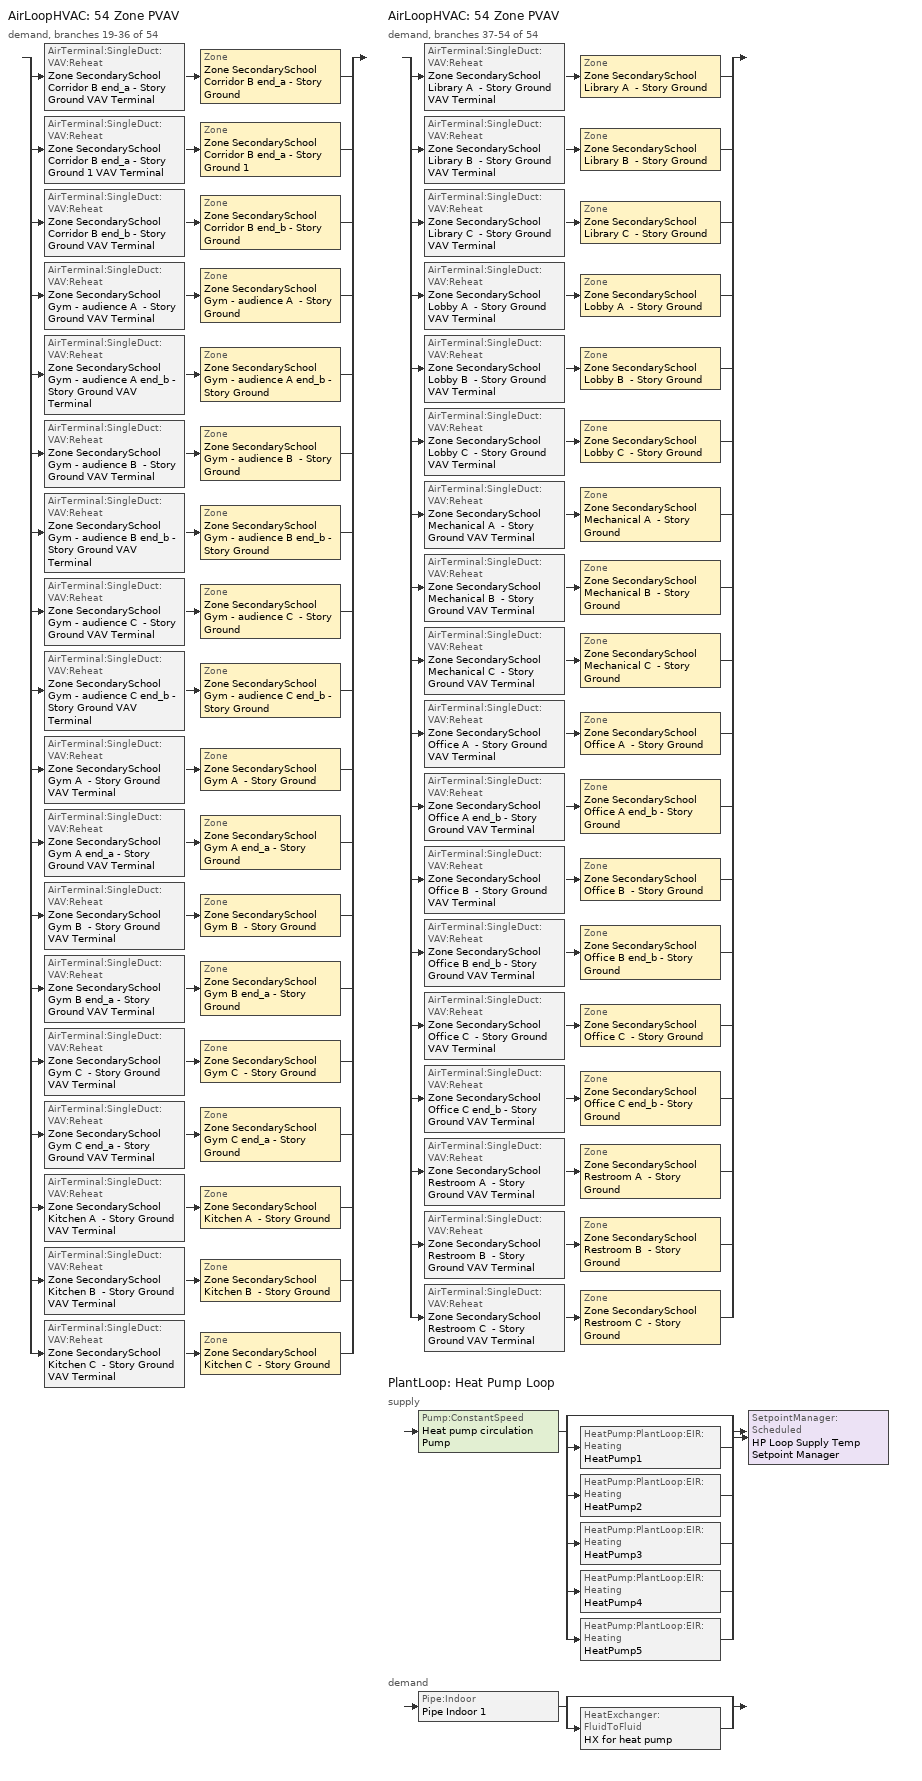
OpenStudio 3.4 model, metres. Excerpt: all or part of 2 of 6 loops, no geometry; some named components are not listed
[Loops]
AirLoopHVAC '54 Zone PVAV'
 demand, branches 19-36 of 54: split
  | AirTerminal:SingleDuct:VAV:Reheat 'Zone SecondarySchool Corridor B end_a - Story Ground VAV Terminal' > Zone 'Zone SecondarySchool Corridor B end_a - Story Ground'
  | AirTerminal:SingleDuct:VAV:Reheat 'Zone SecondarySchool Corridor B end_a - Story Ground 1 VAV Terminal' > Zone 'Zone SecondarySchool Corridor B end_a - Story Ground 1'
  | AirTerminal:SingleDuct:VAV:Reheat 'Zone SecondarySchool Corridor B end_b - Story Ground VAV Terminal' > Zone 'Zone SecondarySchool Corridor B end_b - Story Ground'
  | AirTerminal:SingleDuct:VAV:Reheat 'Zone SecondarySchool Gym - audience A  - Story Ground VAV Terminal' > Zone 'Zone SecondarySchool Gym - audience A  - Story Ground'
  | AirTerminal:SingleDuct:VAV:Reheat 'Zone SecondarySchool Gym - audience A end_b - Story Ground VAV Terminal' > Zone 'Zone SecondarySchool Gym - audience A end_b - Story Ground'
  | AirTerminal:SingleDuct:VAV:Reheat 'Zone SecondarySchool Gym - audience B  - Story Ground VAV Terminal' > Zone 'Zone SecondarySchool Gym - audience B  - Story Ground'
  | AirTerminal:SingleDuct:VAV:Reheat 'Zone SecondarySchool Gym - audience B end_b - Story Ground VAV Terminal' > Zone 'Zone SecondarySchool Gym - audience B end_b - Story Ground'
  | AirTerminal:SingleDuct:VAV:Reheat 'Zone SecondarySchool Gym - audience C  - Story Ground VAV Terminal' > Zone 'Zone SecondarySchool Gym - audience C  - Story Ground'
  | AirTerminal:SingleDuct:VAV:Reheat 'Zone SecondarySchool Gym - audience C end_b - Story Ground VAV Terminal' > Zone 'Zone SecondarySchool Gym - audience C end_b - Story Ground'
  | AirTerminal:SingleDuct:VAV:Reheat 'Zone SecondarySchool Gym A  - Story Ground VAV Terminal' > Zone 'Zone SecondarySchool Gym A  - Story Ground'
  | AirTerminal:SingleDuct:VAV:Reheat 'Zone SecondarySchool Gym A end_a - Story Ground VAV Terminal' > Zone 'Zone SecondarySchool Gym A end_a - Story Ground'
  | AirTerminal:SingleDuct:VAV:Reheat 'Zone SecondarySchool Gym B  - Story Ground VAV Terminal' > Zone 'Zone SecondarySchool Gym B  - Story Ground'
  | AirTerminal:SingleDuct:VAV:Reheat 'Zone SecondarySchool Gym B end_a - Story Ground VAV Terminal' > Zone 'Zone SecondarySchool Gym B end_a - Story Ground'
  | AirTerminal:SingleDuct:VAV:Reheat 'Zone SecondarySchool Gym C  - Story Ground VAV Terminal' > Zone 'Zone SecondarySchool Gym C  - Story Ground'
  | AirTerminal:SingleDuct:VAV:Reheat 'Zone SecondarySchool Gym C end_a - Story Ground VAV Terminal' > Zone 'Zone SecondarySchool Gym C end_a - Story Ground'
  | AirTerminal:SingleDuct:VAV:Reheat 'Zone SecondarySchool Kitchen A  - Story Ground VAV Terminal' > Zone 'Zone SecondarySchool Kitchen A  - Story Ground'
  | AirTerminal:SingleDuct:VAV:Reheat 'Zone SecondarySchool Kitchen B  - Story Ground VAV Terminal' > Zone 'Zone SecondarySchool Kitchen B  - Story Ground'
  | AirTerminal:SingleDuct:VAV:Reheat 'Zone SecondarySchool Kitchen C  - Story Ground VAV Terminal' > Zone 'Zone SecondarySchool Kitchen C  - Story Ground'
AirLoopHVAC '54 Zone PVAV'
 demand, branches 37-54 of 54: split
  | AirTerminal:SingleDuct:VAV:Reheat 'Zone SecondarySchool Library A  - Story Ground VAV Terminal' > Zone 'Zone SecondarySchool Library A  - Story Ground'
  | AirTerminal:SingleDuct:VAV:Reheat 'Zone SecondarySchool Library B  - Story Ground VAV Terminal' > Zone 'Zone SecondarySchool Library B  - Story Ground'
  | AirTerminal:SingleDuct:VAV:Reheat 'Zone SecondarySchool Library C  - Story Ground VAV Terminal' > Zone 'Zone SecondarySchool Library C  - Story Ground'
  | AirTerminal:SingleDuct:VAV:Reheat 'Zone SecondarySchool Lobby A  - Story Ground VAV Terminal' > Zone 'Zone SecondarySchool Lobby A  - Story Ground'
  | AirTerminal:SingleDuct:VAV:Reheat 'Zone SecondarySchool Lobby B  - Story Ground VAV Terminal' > Zone 'Zone SecondarySchool Lobby B  - Story Ground'
  | AirTerminal:SingleDuct:VAV:Reheat 'Zone SecondarySchool Lobby C  - Story Ground VAV Terminal' > Zone 'Zone SecondarySchool Lobby C  - Story Ground'
  | AirTerminal:SingleDuct:VAV:Reheat 'Zone SecondarySchool Mechanical A  - Story Ground VAV Terminal' > Zone 'Zone SecondarySchool Mechanical A  - Story Ground'
  | AirTerminal:SingleDuct:VAV:Reheat 'Zone SecondarySchool Mechanical B  - Story Ground VAV Terminal' > Zone 'Zone SecondarySchool Mechanical B  - Story Ground'
  | AirTerminal:SingleDuct:VAV:Reheat 'Zone SecondarySchool Mechanical C  - Story Ground VAV Terminal' > Zone 'Zone SecondarySchool Mechanical C  - Story Ground'
  | AirTerminal:SingleDuct:VAV:Reheat 'Zone SecondarySchool Office A  - Story Ground VAV Terminal' > Zone 'Zone SecondarySchool Office A  - Story Ground'
  | AirTerminal:SingleDuct:VAV:Reheat 'Zone SecondarySchool Office A end_b - Story Ground VAV Terminal' > Zone 'Zone SecondarySchool Office A end_b - Story Ground'
  | AirTerminal:SingleDuct:VAV:Reheat 'Zone SecondarySchool Office B  - Story Ground VAV Terminal' > Zone 'Zone SecondarySchool Office B  - Story Ground'
  | AirTerminal:SingleDuct:VAV:Reheat 'Zone SecondarySchool Office B end_b - Story Ground VAV Terminal' > Zone 'Zone SecondarySchool Office B end_b - Story Ground'
  | AirTerminal:SingleDuct:VAV:Reheat 'Zone SecondarySchool Office C  - Story Ground VAV Terminal' > Zone 'Zone SecondarySchool Office C  - Story Ground'
  | AirTerminal:SingleDuct:VAV:Reheat 'Zone SecondarySchool Office C end_b - Story Ground VAV Terminal' > Zone 'Zone SecondarySchool Office C end_b - Story Ground'
  | AirTerminal:SingleDuct:VAV:Reheat 'Zone SecondarySchool Restroom A  - Story Ground VAV Terminal' > Zone 'Zone SecondarySchool Restroom A  - Story Ground'
  | AirTerminal:SingleDuct:VAV:Reheat 'Zone SecondarySchool Restroom B  - Story Ground VAV Terminal' > Zone 'Zone SecondarySchool Restroom B  - Story Ground'
  | AirTerminal:SingleDuct:VAV:Reheat 'Zone SecondarySchool Restroom C  - Story Ground VAV Terminal' > Zone 'Zone SecondarySchool Restroom C  - Story Ground'
PlantLoop 'Heat Pump Loop'
 supply: Pump:ConstantSpeed 'Heat pump circulation Pump' > split
  | bypass
  | HeatPump:PlantLoop:EIR:Heating 'HeatPump1'
  | HeatPump:PlantLoop:EIR:Heating 'HeatPump2'
  | HeatPump:PlantLoop:EIR:Heating 'HeatPump3'
  | HeatPump:PlantLoop:EIR:Heating 'HeatPump4'
  | HeatPump:PlantLoop:EIR:Heating 'HeatPump5'
  join > SetpointManager:Scheduled 'HP Loop Supply Temp Setpoint Manager'
 demand: Pipe:Indoor 'Pipe Indoor 1' > split
  | bypass
  | HeatExchanger:FluidToFluid 'HX for heat pump'
[SizingPeriod:DesignDay] Barometric Pressure {Pa}=100034; Wind Direction {deg}=320; Rain Indicator=No; Snow Indicator=No; Day of Month=21; Daylight Saving Time Indicator=No; Humidity Condition Type=Wetbulb; Dry-Bulb Temperature Range Modifier Type=DefaultMultipliers
Name | Maximum Dry-Bulb Temperature {C} | Daily Dry-Bulb Temperature Range {deltaC} | Wind Speed {m/s} | Sky Clearness | Month | Day Type | Wetbulb or DewPoint at Maximum Dry-Bulb {C} | Solar Model Indicator | ASHRAE Clear Sky Optical Depth for Beam Irradiance | ASHRAE Clear Sky Optical Depth for Diffuse Irradiance
Dothan Rgnl Ann Htg 99% Condns DB 1 | -0.7 | 0 | 3.5 | 0 | 1 | WinterDesignDay | -0.7 | ASHRAEClearSky
Dothan Rgnl Ann Htg 99.6% Condns DB 1 | -2.5 | 0 | 3.5 | 0 | 1 | WinterDesignDay | -2.5 | ASHRAEClearSky
Dothan Rgnl Ann Htg Wind 99% Condns WS=>MCDB 1 | 10.9 | 0 | 9.3 | 0 | 1 | WinterDesignDay | 10.9 | ASHRAEClearSky
Dothan Rgnl April .4% Condns DB=>MCWB 1 | 31.3 | 12.2 | 3.5 |  | 4 | SummerDesignDay | 20.5 | ASHRAETau | 0.375 | 2.364
Dothan Rgnl April .4% Condns WB=>MCDB 1 | 27.6 | 12.2 | 3.5 |  | 4 | SummerDesignDay | 23.4 | ASHRAETau | 0.375 | 2.364
Dothan Rgnl August .4% Condns DB=>MCWB 1 | 37 | 9.8 | 3.5 |  | 8 | SummerDesignDay | 25.6 | ASHRAETau | 0.423 | 2.313
Dothan Rgnl August .4% Condns WB=>MCDB 1 | 33.1 | 9.8 | 3.5 |  | 8 | SummerDesignDay | 27.7 | ASHRAETau | 0.423 | 2.313
Dothan Rgnl December .4% Condns DB=>MCWB 1 | 25.2 | 10.6 | 3.5 |  | 12 | SummerDesignDay | 19.6 | ASHRAETau | 0.345 | 2.63
Dothan Rgnl December .4% Condns WB=>MCDB 1 | 23 | 10.6 | 3.5 |  | 12 | SummerDesignDay | 21.2 | ASHRAETau | 0.345 | 2.63
Dothan Rgnl February .4% Condns DB=>MCWB 1 | 25.9 | 11 | 3.5 |  | 2 | SummerDesignDay | 18.3 | ASHRAETau | 0.338 | 2.588
Dothan Rgnl February .4% Condns WB=>MCDB 1 | 22.8 | 11 | 3.5 |  | 2 | SummerDesignDay | 20.5 | ASHRAETau | 0.338 | 2.588
Dothan Rgnl January .4% Condns DB=>MCWB 1 | 24.1 | 10.6 | 3.5 |  | 1 | SummerDesignDay | 18.5 | ASHRAETau | 0.343 | 2.618
Dothan Rgnl January .4% Condns WB=>MCDB 1 | 21.9 | 10.6 | 3.5 |  | 1 | SummerDesignDay | 20.2 | ASHRAETau | 0.343 | 2.618
Dothan Rgnl July .4% Condns DB=>MCWB 1 | 37.4 | 9.9 | 3.5 |  | 7 | SummerDesignDay | 24.6 | ASHRAETau | 0.45 | 2.192
Dothan Rgnl July .4% Condns WB=>MCDB 1 | 32.3 | 9.9 | 3.5 |  | 7 | SummerDesignDay | 27.5 | ASHRAETau | 0.45 | 2.192
Dothan Rgnl June .4% Condns DB=>MCWB 1 | 37.4 | 10.2 | 3.5 |  | 6 | SummerDesignDay | 25.3 | ASHRAETau | 0.399 | 2.335
Dothan Rgnl June .4% Condns WB=>MCDB 1 | 33.2 | 10.2 | 3.5 |  | 6 | SummerDesignDay | 26.9 | ASHRAETau | 0.399 | 2.335
Dothan Rgnl March .4% Condns DB=>MCWB 1 | 28 | 11.9 | 3.5 |  | 3 | SummerDesignDay | 18.3 | ASHRAETau | 0.363 | 2.465
Dothan Rgnl March .4% Condns WB=>MCDB 1 | 24.5 | 11.9 | 3.5 |  | 3 | SummerDesignDay | 21.5 | ASHRAETau | 0.363 | 2.465
Dothan Rgnl May .4% Condns DB=>MCWB 1 | 34.1 | 11.3 | 3.5 |  | 5 | SummerDesignDay | 22.5 | ASHRAETau | 0.382 | 2.34
Dothan Rgnl May .4% Condns WB=>MCDB 1 | 30.4 | 11.3 | 3.5 |  | 5 | SummerDesignDay | 25.1 | ASHRAETau | 0.382 | 2.34
Dothan Rgnl November .4% Condns DB=>MCWB 1 | 27.7 | 11.7 | 3.5 |  | 11 | SummerDesignDay | 20.2 | ASHRAETau | 0.364 | 2.543
Dothan Rgnl November .4% Condns WB=>MCDB 1 | 25.1 | 11.7 | 3.5 |  | 11 | SummerDesignDay | 22.6 | ASHRAETau | 0.364 | 2.543
Dothan Rgnl October .4% Condns DB=>MCWB 1 | 32.1 | 11.8 | 3.5 |  | 10 | SummerDesignDay | 22.4 | ASHRAETau | 0.369 | 2.512
Dothan Rgnl October .4% Condns WB=>MCDB 1 | 28.7 | 11.8 | 3.5 |  | 10 | SummerDesignDay | 25 | ASHRAETau | 0.369 | 2.512
Dothan Rgnl September .4% Condns DB=>MCWB 1 | 35.2 | 10.3 | 3.5 |  | 9 | SummerDesignDay | 22.8 | ASHRAETau | 0.397 | 2.425
Dothan Rgnl September .4% Condns WB=>MCDB 1 | 30.4 | 10.3 | 3.5 |  | 9 | SummerDesignDay | 26 | ASHRAETau | 0.397 | 2.425
[Construction]
Copper pipe 0.75in type L with 0.5in fiberglass batt: Fiberglass batt 0.5in, Copper pipe 0.75in type L 2
[Material] Roughness=Smooth
Name | Thickness {m} | Conductivity {W/m-K} | Density {kg/m3} | Specific Heat {J/kg-K} | Thermal Absorptance | Solar Absorptance | Visible Absorptance
Copper pipe 0.75in type L 2 | 0.001143 | 386 | 8906.27 | 385.1856 | 0.9 | 0.7 | 0.7
Fiberglass batt 0.5in | 0.0127 | 0.0663448 | 11.2129 | 837.36
[Sizing:Zone] Zone Cooling Design Supply Air Temperature Input Method=SupplyAirTemperature; Zone Cooling Design Supply Air Temperature {C}=12.7778; Zone Cooling Design Supply Air Temperature Difference {deltaC}=11.11; Zone Heating Design Supply Air Temperature Input Method=SupplyAirTemperature; Zone Heating Design Supply Air Temperature {C}=50; Zone Heating Design Supply Air Temperature Difference {deltaC}=11.11; Zone Cooling Design Supply Air Humidity Ratio {kg-H2O/kg-air}=0.0085; Zone Heating Design Supply Air Humidity Ratio {kg-H2O/kg-air}=0.008; Cooling Design Air Flow Method=DesignDay; Heating Design Air Flow Method=DesignDay; Account for Dedicated Outdoor Air System=No; Dedicated Outdoor Air System Control Strategy=NeutralSupplyAir; Dedicated Outdoor Air Low Setpoint Temperature for Design {C}=autosize; Dedicated Outdoor Air High Setpoint Temperature for Design {C}=autosize; Design Minimum Zone Ventilation Efficiency=0.6
Zone SecondarySchool Corridor B end_a - Story Ground; Zone SecondarySchool Corridor B end_b - Story Ground; Zone SecondarySchool Corridor B end_a - Story Ground 1; Zone SecondarySchool Kitchen A  - Story Ground; Zone SecondarySchool Kitchen B  - Story Ground; Zone SecondarySchool Kitchen C  - Story Ground; Zone SecondarySchool Lobby A  - Story Ground; Zone SecondarySchool Lobby B  - Story Ground; Zone SecondarySchool Lobby C  - Story Ground; Zone SecondarySchool Restroom A  - Story Ground; Zone SecondarySchool Restroom B  - Story Ground; Zone SecondarySchool Restroom C  - Story Ground; Zone SecondarySchool Mechanical A  - Story Ground; Zone SecondarySchool Mechanical B  - Story Ground; Zone SecondarySchool Mechanical C  - Story Ground; Zone SecondarySchool Library A  - Story Ground; Zone SecondarySchool Library B  - Story Ground; Zone SecondarySchool Library C  - Story Ground; Zone SecondarySchool Office A  - Story Ground; Zone SecondarySchool Office B  - Story Ground; Zone SecondarySchool Office C  - Story Ground; Zone SecondarySchool Office A end_b - Story Ground; Zone SecondarySchool Office B end_b - Story Ground; Zone SecondarySchool Office C end_b - Story Ground; Zone SecondarySchool Gym A end_a - Story Ground; Zone SecondarySchool Gym B end_a - Story Ground; Zone SecondarySchool Gym C end_a - Story Ground; Zone SecondarySchool Gym A  - Story Ground; Zone SecondarySchool Gym B  - Story Ground; Zone SecondarySchool Gym C  - Story Ground; Zone SecondarySchool Gym - audience A  - Story Ground; Zone SecondarySchool Gym - audience B  - Story Ground; Zone SecondarySchool Gym - audience C  - Story Ground; Zone SecondarySchool Gym - audience A end_b - Story Ground; Zone SecondarySchool Gym - audience B end_b - Story Ground; Zone SecondarySchool Gym - audience C end_b - Story Ground
[Zone equipment]
Zone SecondarySchool Corridor B end_a - Story Ground: Zone SecondarySchool Corridor B end_a - Story Ground VAV Terminal
Zone SecondarySchool Corridor B end_b - Story Ground: Zone SecondarySchool Corridor B end_b - Story Ground VAV Terminal
Zone SecondarySchool Corridor B end_a - Story Ground 1: Zone SecondarySchool Corridor B end_a - Story Ground 1 VAV Terminal
Zone SecondarySchool Kitchen A  - Story Ground: Zone SecondarySchool Kitchen A  - Story Ground Exhaust Fan, Zone SecondarySchool Kitchen A  - Story Ground VAV Terminal
Zone SecondarySchool Kitchen B  - Story Ground: Zone SecondarySchool Kitchen B  - Story Ground Exhaust Fan, Zone SecondarySchool Kitchen B  - Story Ground VAV Terminal
Zone SecondarySchool Kitchen C  - Story Ground: Zone SecondarySchool Kitchen C  - Story Ground Exhaust Fan, Zone SecondarySchool Kitchen C  - Story Ground VAV Terminal
Zone SecondarySchool Lobby A  - Story Ground: Zone SecondarySchool Lobby A  - Story Ground VAV Terminal
Zone SecondarySchool Lobby B  - Story Ground: Zone SecondarySchool Lobby B  - Story Ground VAV Terminal
Zone SecondarySchool Lobby C  - Story Ground: Zone SecondarySchool Lobby C  - Story Ground VAV Terminal
Zone SecondarySchool Restroom A  - Story Ground: Zone SecondarySchool Restroom A  - Story Ground Exhaust Fan, Zone SecondarySchool Restroom A  - Story Ground VAV Terminal
Zone SecondarySchool Restroom B  - Story Ground: Zone SecondarySchool Restroom B  - Story Ground Exhaust Fan, Zone SecondarySchool Restroom B  - Story Ground VAV Terminal
Zone SecondarySchool Restroom C  - Story Ground: Zone SecondarySchool Restroom C  - Story Ground Exhaust Fan, Zone SecondarySchool Restroom C  - Story Ground VAV Terminal
Zone SecondarySchool Mechanical A  - Story Ground: Zone SecondarySchool Mechanical A  - Story Ground VAV Terminal
Zone SecondarySchool Mechanical B  - Story Ground: Zone SecondarySchool Mechanical B  - Story Ground VAV Terminal
Zone SecondarySchool Mechanical C  - Story Ground: Zone SecondarySchool Mechanical C  - Story Ground VAV Terminal
Zone SecondarySchool Library A  - Story Ground: Zone SecondarySchool Library A  - Story Ground VAV Terminal
Zone SecondarySchool Library B  - Story Ground: Zone SecondarySchool Library B  - Story Ground VAV Terminal
Zone SecondarySchool Library C  - Story Ground: Zone SecondarySchool Library C  - Story Ground VAV Terminal
Zone SecondarySchool Office A  - Story Ground: Zone SecondarySchool Office A  - Story Ground VAV Terminal
Zone SecondarySchool Office B  - Story Ground: Zone SecondarySchool Office B  - Story Ground VAV Terminal
Zone SecondarySchool Office C  - Story Ground: Zone SecondarySchool Office C  - Story Ground VAV Terminal
Zone SecondarySchool Office A end_b - Story Ground: Zone SecondarySchool Office A end_b - Story Ground VAV Terminal
Zone SecondarySchool Office B end_b - Story Ground: Zone SecondarySchool Office B end_b - Story Ground VAV Terminal
Zone SecondarySchool Office C end_b - Story Ground: Zone SecondarySchool Office C end_b - Story Ground VAV Terminal
Zone SecondarySchool Gym A end_a - Story Ground: Zone SecondarySchool Gym A end_a - Story Ground VAV Terminal
Zone SecondarySchool Gym B end_a - Story Ground: Zone SecondarySchool Gym B end_a - Story Ground VAV Terminal
Zone SecondarySchool Gym C end_a - Story Ground: Zone SecondarySchool Gym C end_a - Story Ground VAV Terminal
Zone SecondarySchool Gym A  - Story Ground: Zone SecondarySchool Gym A  - Story Ground VAV Terminal
Zone SecondarySchool Gym B  - Story Ground: Zone SecondarySchool Gym B  - Story Ground VAV Terminal
Zone SecondarySchool Gym C  - Story Ground: Zone SecondarySchool Gym C  - Story Ground VAV Terminal
Zone SecondarySchool Gym - audience A  - Story Ground: Zone SecondarySchool Gym - audience A  - Story Ground VAV Terminal
Zone SecondarySchool Gym - audience B  - Story Ground: Zone SecondarySchool Gym - audience B  - Story Ground VAV Terminal
Zone SecondarySchool Gym - audience C  - Story Ground: Zone SecondarySchool Gym - audience C  - Story Ground VAV Terminal
Zone SecondarySchool Gym - audience A end_b - Story Ground: Zone SecondarySchool Gym - audience A end_b - Story Ground VAV Terminal
Zone SecondarySchool Gym - audience B end_b - Story Ground: Zone SecondarySchool Gym - audience B end_b - Story Ground VAV Terminal
Zone SecondarySchool Gym - audience C end_b - Story Ground: Zone SecondarySchool Gym - audience C end_b - Story Ground VAV Terminal
[Fan:ZoneExhaust] Fan Total Efficiency=0.0273754; Pressure Rise {Pa}=124.544; System Availability Manager Coupling Mode=Decoupled
Name | Availability Schedule | Maximum Flow Rate {m3/s} | Flow Fraction Schedule
Zone SecondarySchool Kitchen A  - Story Ground Exhaust Fan; Zone SecondarySchool Kitchen C  - Story Ground Exhaust Fan | SecondarySchool Kitchen Exhaust | 0.0378294 | SecondarySchool Kitchen Exhaust
Zone SecondarySchool Kitchen B  - Story Ground Exhaust Fan | SecondarySchool Kitchen Exhaust | 0.196891 | SecondarySchool Kitchen Exhaust
Zone SecondarySchool Restroom A  - Story Ground Exhaust Fan; Zone SecondarySchool Restroom C  - Story Ground Exhaust Fan | Always On Discrete | 0.029566 | Always On Discrete
Zone SecondarySchool Restroom B  - Story Ground Exhaust Fan | Always On Discrete | 0.153882 | Always On Discrete
[PlantLoop]
Heat Pump Loop: Glycol Concentration=0; Maximum Loop Temperature {C}=100; Minimum Loop Temperature {C}=10; Plant Loop Volume {m3}=Autocalculate; Load Distribution Scheme=SequentialLoad
[Sizing:Plant]
Heat Pump Loop: Loop Type=Heating; Design Loop Exit Temperature {C}=60; Loop Design Temperature Difference {deltaC}=11; Sizing Option=NonCoincident; Zone Timesteps in Averaging Window=1; Coincident Sizing Factor Mode=None
[SetpointManager:Scheduled]
HP Loop Supply Temp Setpoint Manager: Control Variable=Temperature; Schedule=HP Loop Supply Temp Schedule
[Pipe:Indoor]
Pipe Indoor 1: Construction=Copper pipe 0.75in type L with 0.5in fiberglass batt; Environment Type=Schedule; Ambient Temperature Schedule=HP Pipe Ambient Schedule; Ambient Air Velocity Schedule=HP Piping Air Velocity Schedule; Pipe Inside Diameter {m}=0.05; Pipe Length {m}=100
[Refrigeration:WalkIn] Availability Schedule=Always On Discrete; Rated Total Heating Power {W}=0; Rated Circulation Fan Power {W}=0; Rated Total Lighting Power {W}=240; Lighting Schedule=Always On; Defrost Control Type=TimeSchedule; Temperature Termination Defrost Fraction to Ice=0.7; Insulated Floor Surface Area {m2}=22.2967; Insulated Floor U-Value {W/m2-K}=0.207
Name | Rated Coil Cooling Capacity {W} | Operating Temperature {C} | Rated Cooling Source Temperature {C} | Rated Cooling Coil Fan Power {W} | Defrost Type | Defrost Schedule | Defrost Drip-Down Schedule | Defrost Power {W} | WalkIn Zone Boundary 1
Secondary School Cooler | 5597.66 | 2 | -3.88889 | 400 | OffCycle | Refrigeration Defrost Schedule | Refrigeration Dripdown Schedule | 0 | Refrigeration Walk In Zone Boundary 1
Secondary School Freezer | 5363.2 | -23 | -28.3333 | 500 | Electric | Refrigeration Defrost Schedule 1 | Refrigeration Dripdown Schedule 1 | 3000 | Refrigeration Walk In Zone Boundary 2
[Refrigeration:WalkIn:ZoneBoundary] Zone=Zone SecondarySchool Kitchen B  - Story Ground; Total Insulated Surface Area Facing Zone {m2}=43.4; Insulated Surface U-Value Facing Zone {W/m2-K}=0.235; Area of Stocking Doors Facing Zone {m2}=2; Height of Stocking Doors Facing Zone {m}=2; Stocking Door Opening Schedule Name Facing Zone=door_wi_sched; Stocking Door Opening Protection Type Facing Zone=None
Refrigeration Walk In Zone Boundary 1; Refrigeration Walk In Zone Boundary 2
[Refrigeration:Condenser:AirCooled] Rated Subcooling Temperature Difference {deltaC}=0; Condenser Fan Speed Control Type=VariableSpeed; Minimum Fan Air Flow Ratio=0
Name | Rated Effective Total Heat Rejection Rate Curve | Rated Fan Power {W}
Refrigeration Condenser Air Cooled 1 | Condenser Heat Rejection Function of Temperature | 219.803
Refrigeration Condenser Air Cooled 2 | Condenser Heat Rejection Function of Temperature 1 | 210.597
[AvailabilityManager:NightCycle]
Availability Manager Night Cycle 1: Applicability Schedule=Always On Discrete; Control Type=CycleOnAny; Thermostat Tolerance {deltaC}=1; Cycling Run Time {s}=1800
[Coil:Heating:Electric] Availability Schedule=Always On Discrete; Efficiency=1
Name | Nominal Capacity {W}
Zone SecondarySchool Corridor B end_a - Story Ground Electric Reheat Coil | 4492.56
Zone SecondarySchool Corridor B end_a - Story Ground 1 Electric Reheat Coil | 4387.71
Zone SecondarySchool Corridor B end_b - Story Ground Electric Reheat Coil | 4515.04
Zone SecondarySchool Gym - audience A  - Story Ground Electric Reheat Coil | 4448.36
Zone SecondarySchool Gym - audience A end_b - Story Ground Electric Reheat Coil | 4384.56
Zone SecondarySchool Gym - audience B  - Story Ground Electric Reheat Coil | 11948.9
Zone SecondarySchool Gym - audience B end_b - Story Ground Electric Reheat Coil | 18029.7
Zone SecondarySchool Gym - audience C  - Story Ground Electric Reheat Coil | 3633.06
Zone SecondarySchool Gym - audience C end_b - Story Ground Electric Reheat Coil | 4172.28
Zone SecondarySchool Gym A  - Story Ground Electric Reheat Coil | 10156.2
Zone SecondarySchool Gym A end_a - Story Ground Electric Reheat Coil | 5077.38
Zone SecondarySchool Gym B  - Story Ground Electric Reheat Coil | 42624.8
Zone SecondarySchool Gym B end_a - Story Ground Electric Reheat Coil | 22619.5
Zone SecondarySchool Gym C  - Story Ground Electric Reheat Coil | 8259.12
Zone SecondarySchool Gym C end_a - Story Ground Electric Reheat Coil | 4680.81
Zone SecondarySchool Kitchen A  - Story Ground Electric Reheat Coil | 1511.62
Zone SecondarySchool Kitchen B  - Story Ground Electric Reheat Coil | 5756.92
Zone SecondarySchool Kitchen C  - Story Ground Electric Reheat Coil | 1446.8
Zone SecondarySchool Library A  - Story Ground Electric Reheat Coil | 3598.9
Zone SecondarySchool Library B  - Story Ground Electric Reheat Coil | 9857.72
Zone SecondarySchool Library C  - Story Ground Electric Reheat Coil | 3617.6
Zone SecondarySchool Lobby A  - Story Ground Electric Reheat Coil | 1692.98
Zone SecondarySchool Lobby B  - Story Ground Electric Reheat Coil | 4400.28
Zone SecondarySchool Lobby C  - Story Ground Electric Reheat Coil | 1689.83
Zone SecondarySchool Mechanical A  - Story Ground Electric Reheat Coil | 2748.32
Zone SecondarySchool Mechanical B  - Story Ground Electric Reheat Coil | 7071.84
Zone SecondarySchool Mechanical C  - Story Ground Electric Reheat Coil | 2763.69
Zone SecondarySchool Office A  - Story Ground Electric Reheat Coil | 2709.36
Zone SecondarySchool Office A end_b - Story Ground Electric Reheat Coil | 2303.89
Zone SecondarySchool Office B  - Story Ground Electric Reheat Coil | 7357.56
Zone SecondarySchool Office B end_b - Story Ground Electric Reheat Coil | 7305.94
Zone SecondarySchool Office C  - Story Ground Electric Reheat Coil | 2725.08
Zone SecondarySchool Office C end_b - Story Ground Electric Reheat Coil | 2301.1
Zone SecondarySchool Restroom A  - Story Ground Electric Reheat Coil | 2029.41
Zone SecondarySchool Restroom B  - Story Ground Electric Reheat Coil | 6043.13
Zone SecondarySchool Restroom C  - Story Ground Electric Reheat Coil | 2040.82
[AirTerminal:SingleDuct:VAV:Reheat] Availability Schedule=Always On Discrete; Zone Minimum Air Flow Input Method=Constant; Constant Minimum Air Flow Fraction=0.3; Fixed Minimum Air Flow Rate {m3/s}=0; Maximum Hot Water or Steam Flow Rate {m3/s}=AutoSize; Minimum Hot Water or Steam Flow Rate {m3/s}=0; Convergence Tolerance=0.001; Damper Heating Action=Normal; Maximum Flow Fraction During Reheat=0.3; Maximum Reheat Air Temperature {C}=50; Control For Outdoor Air=No
Name | Maximum Air Flow Rate {m3/s} | Reheat Coil | Maximum Flow per Zone Floor Area During Reheat {m3/s-m2}
Zone SecondarySchool Corridor B end_a - Story Ground VAV Terminal | 0.399885 | Zone SecondarySchool Corridor B end_a - Story Ground Electric Reheat Coil | 0.00210737
Zone SecondarySchool Corridor B end_a - Story Ground 1 VAV Terminal | 0.390553 | Zone SecondarySchool Corridor B end_a - Story Ground 1 Electric Reheat Coil | 0.00205819
Zone SecondarySchool Corridor B end_b - Story Ground VAV Terminal | 0.401887 | Zone SecondarySchool Corridor B end_b - Story Ground Electric Reheat Coil | 0.00211791
Zone SecondarySchool Gym - audience A  - Story Ground VAV Terminal | 0.395951 | Zone SecondarySchool Gym - audience A  - Story Ground Electric Reheat Coil | 0.00376787
Zone SecondarySchool Gym - audience A end_b - Story Ground VAV Terminal | 0.390272 | Zone SecondarySchool Gym - audience A end_b - Story Ground Electric Reheat Coil | 0.00560114
Zone SecondarySchool Gym - audience B  - Story Ground VAV Terminal | 1.06358 | Zone SecondarySchool Gym - audience B  - Story Ground Electric Reheat Coil | 0.00156536
Zone SecondarySchool Gym - audience B end_b - Story Ground VAV Terminal | 1.60484 | Zone SecondarySchool Gym - audience B end_b - Story Ground Electric Reheat Coil | 0.00356229
Zone SecondarySchool Gym - audience C  - Story Ground VAV Terminal | 0.309081 | Zone SecondarySchool Gym - audience C  - Story Ground Electric Reheat Coil | 0.00294121
Zone SecondarySchool Gym - audience C end_b - Story Ground VAV Terminal | 0.350206 | Zone SecondarySchool Gym - audience C end_b - Story Ground Electric Reheat Coil | 0.00502612
Zone SecondarySchool Gym A  - Story Ground VAV Terminal | 0.904006 | Zone SecondarySchool Gym A  - Story Ground Electric Reheat Coil | 0.0043641
Zone SecondarySchool Gym A end_a - Story Ground VAV Terminal | 0.451941 | Zone SecondarySchool Gym A end_a - Story Ground Electric Reheat Coil | 0.0064862
Zone SecondarySchool Gym B  - Story Ground VAV Terminal | 3.79406 | Zone SecondarySchool Gym B  - Story Ground Electric Reheat Coil | 0.00283281
Zone SecondarySchool Gym B end_a - Story Ground VAV Terminal | 2.01338 | Zone SecondarySchool Gym B end_a - Story Ground Electric Reheat Coil | 0.00446914
Zone SecondarySchool Gym C  - Story Ground VAV Terminal | 0.735149 | Zone SecondarySchool Gym C  - Story Ground Electric Reheat Coil | 0.00354894
Zone SecondarySchool Gym C end_a - Story Ground VAV Terminal | 0.416641 | Zone SecondarySchool Gym C end_a - Story Ground Electric Reheat Coil | 0.00597959
Zone SecondarySchool Kitchen A  - Story Ground VAV Terminal | 0.134551 | Zone SecondarySchool Kitchen A  - Story Ground Electric Reheat Coil | 0.00379436
Zone SecondarySchool Kitchen B  - Story Ground VAV Terminal | 0.153728 | Zone SecondarySchool Kitchen B  - Story Ground Electric Reheat Coil | 0.000832935
Zone SecondarySchool Kitchen C  - Story Ground VAV Terminal | 0.12878 | Zone SecondarySchool Kitchen C  - Story Ground Electric Reheat Coil | 0.00363163
Zone SecondarySchool Library A  - Story Ground VAV Terminal | 0.32034 | Zone SecondarySchool Library A  - Story Ground Electric Reheat Coil | 0.00231633
Zone SecondarySchool Library B  - Story Ground VAV Terminal | 0.877442 | Zone SecondarySchool Library B  - Story Ground Electric Reheat Coil | 0.00121902
Zone SecondarySchool Library C  - Story Ground VAV Terminal | 0.322005 | Zone SecondarySchool Library C  - Story Ground Electric Reheat Coil | 0.00232836
Zone SecondarySchool Lobby A  - Story Ground VAV Terminal | 0.150693 | Zone SecondarySchool Lobby A  - Story Ground Electric Reheat Coil | 0.00218436
Zone SecondarySchool Lobby B  - Story Ground VAV Terminal | 0.391672 | Zone SecondarySchool Lobby B  - Story Ground Electric Reheat Coil | 0.00109083
Zone SecondarySchool Lobby C  - Story Ground VAV Terminal | 0.150413 | Zone SecondarySchool Lobby C  - Story Ground Electric Reheat Coil | 0.0021803
Zone SecondarySchool Mechanical A  - Story Ground VAV Terminal | 0.244629 | Zone SecondarySchool Mechanical A  - Story Ground Electric Reheat Coil | 0.00217435
Zone SecondarySchool Mechanical B  - Story Ground VAV Terminal | 0.629469 | Zone SecondarySchool Mechanical B  - Story Ground Electric Reheat Coil | 0.00107498
Zone SecondarySchool Mechanical C  - Story Ground VAV Terminal | 0.245998 | Zone SecondarySchool Mechanical C  - Story Ground Electric Reheat Coil | 0.00218651
Zone SecondarySchool Office A  - Story Ground VAV Terminal | 0.241162 | Zone SecondarySchool Office A  - Story Ground Electric Reheat Coil | 0.00228873
Zone SecondarySchool Office A end_b - Story Ground VAV Terminal | 0.200559 | Zone SecondarySchool Office A end_b - Story Ground Electric Reheat Coil | 0.0028784
Zone SecondarySchool Office B  - Story Ground VAV Terminal | 0.654901 | Zone SecondarySchool Office B  - Story Ground Electric Reheat Coil | 0.00119417
Zone SecondarySchool Office B end_b - Story Ground VAV Terminal | 0.650306 | Zone SecondarySchool Office B end_b - Story Ground Electric Reheat Coil | 0.00179321
Zone SecondarySchool Office C  - Story Ground VAV Terminal | 0.242561 | Zone SecondarySchool Office C  - Story Ground Electric Reheat Coil | 0.00230201
Zone SecondarySchool Office C end_b - Story Ground VAV Terminal | 0.201461 | Zone SecondarySchool Office C end_b - Story Ground Electric Reheat Coil | 0.00289134
Zone SecondarySchool Restroom A  - Story Ground VAV Terminal | 0.180639 | Zone SecondarySchool Restroom A  - Story Ground Electric Reheat Coil | 0.00261845
Zone SecondarySchool Restroom B  - Story Ground VAV Terminal | 0.537903 | Zone SecondarySchool Restroom B  - Story Ground Electric Reheat Coil | 0.0014981
Zone SecondarySchool Restroom C  - Story Ground VAV Terminal | 0.181654 | Zone SecondarySchool Restroom C  - Story Ground Electric Reheat Coil | 0.00263316
[Pump:ConstantSpeed]
Heat pump circulation Pump: Rated Flow Rate {m3/s}=autosize; Rated Pump Head {Pa}=179352; Rated Power Consumption {W}=autosize; Motor Efficiency=0.9; Fraction of Motor Inefficiencies to Fluid Stream=0; Pump Control Type=Intermittent; Design Power Sizing Method=PowerPerFlowPerPressure; Design Electric Power per Unit Flow Rate {W/(m3/s)}=348701.1; Design Shaft Power per Unit Flow Rate per Unit Head {W-s/m3-Pa}=1.28205
[HeatPump:PlantLoop:EIR:Heating] Condenser Type=AirSource; Load Side Reference Flow Rate {m3/s}=Autosize; Source Side Reference Flow Rate {m3/s}=Autosize; Reference Capacity {W}=40000; Reference Coefficient of Performance {W/W}=2.253; Sizing Factor=1
Name | Capacity Modifier Function of Temperature Curve | Electric Input to Output Ratio Modifier Function of Temperature Curve | Electric Input to Output Ratio Modifier Function of Part Load Ratio Curve
HeatPump1 | HPWH-Cap-fT | HPWH-EIR-fT | HPWH-EIR-PLR
HeatPump2 | HPWH-Cap-fT 1 | HPWH-EIR-fT 1 | HPWH-EIR-PLR 1
HeatPump3 | HPWH-Cap-fT 2 | HPWH-EIR-fT 2 | HPWH-EIR-PLR 2
HeatPump4 | HPWH-Cap-fT 3 | HPWH-EIR-fT 3 | HPWH-EIR-PLR 3
HeatPump5 | HPWH-Cap-fT 4 | HPWH-EIR-fT 4 | HPWH-EIR-PLR 4
[AvailabilityManager:LowTemperatureTurnOff]
Availability Manager Low Temperature Turn Off 1: Temperature {C}=-15; Applicability Schedule=Always On Discrete
[Schedule:Ruleset]
Name | Default Day Schedule | Winter Design Day Schedule
SecondarySchool Kitchen Exhaust | SecondarySchool Kitchen Exhaust Default | SecondarySchool Kitchen Exhaust Winter Design Day
Always On | Always On Default
door_wi_sched | door_wi_sched Default
Refrigeration Defrost Schedule | Refrigeration Defrost Schedule Default - Secondary School Cooler
Refrigeration Dripdown Schedule | Refrigeration Dripdown Schedule Default - Secondary School Cooler
Refrigeration Defrost Schedule 1 | Refrigeration Defrost Schedule Default - Secondary School Freezer
Refrigeration Dripdown Schedule 1 | Refrigeration Dripdown Schedule Default - Secondary School Freezer
HP Pipe Ambient Schedule | HP Pipe Ambient Schedule Default
HP Piping Air Velocity Schedule | HP Piping Air Velocity Default - 0.67mph
[Schedule:Day]
SecondarySchool Kitchen Exhaust Default: Yes, 5, 0, 0, 19, 45, 1, 24, 0, 0
SecondarySchool Kitchen Exhaust Winter Design Day: 24, 0, 0
SecondarySchool Kitchen Exhaust WntrDsn|Wknd Day: Yes, 7, 30, 0, 24, 0, 0
Always On Default: 24, 0, 1
door_wi_sched Default: 6, 0, 0, 22, 0, 0.0625, 24, 0, 0
Refrigeration Defrost Schedule Default - Secondary School Cooler; Refrigeration Dripdown Schedule Default - Secondary School Cooler: 0, 59, 0, 24, 0, 0
Refrigeration Defrost Schedule Default - Secondary School Freezer; Refrigeration Dripdown Schedule Default - Secondary School Freezer: 0, 45, 0, 24, 0, 0
HP Pipe Ambient Schedule Default: 24, 0, 21.1111
HP Piping Air Velocity Default - 0.67mph: 24, 0, 0.3
[Schedule:Rule]
Schedule Rule 42: Schedule Ruleset=SecondarySchool Kitchen Exhaust; Rule Order=0; Day Schedule=SecondarySchool Kitchen Exhaust WntrDsn|Wknd Day; Apply Sunday=Yes; Apply Saturday=Yes; Date Specification Type=DateRange; Start Month=1; Start Day=1; End Month=12; End Day=31
[Schedule:Constant]
Name | Value
Always On Discrete | 1
HP Loop Supply Temp Schedule | 60
[Curve:Linear] Coefficient1 Constant=0; Coefficient2 x=22000; Minimum Value of x=-50; Maximum Value of x=50
Condenser Heat Rejection Function of Temperature; Condenser Heat Rejection Function of Temperature 1
[Curve:Biquadratic] Minimum Value of x=-40; Maximum Value of x=100; Minimum Value of y=-40; Maximum Value of y=100; Minimum Curve Output=0.05; Maximum Curve Output=10; Input Unit Type for X=Temperature; Input Unit Type for Y=Temperature
Name | Coefficient1 Constant | Coefficient2 x | Coefficient3 x**2 | Coefficient4 y | Coefficient5 y**2 | Coefficient6 x*y
HPWH-Cap-fT; HPWH-Cap-fT 1; HPWH-Cap-fT 2; HPWH-Cap-fT 3; HPWH-Cap-fT 4 | 0.883027 | -0.00165131 | 1.44e-05 | 0.0183338 | 3.63958e-05 | -2.0405e-05
HPWH-EIR-fT; HPWH-EIR-fT 1; HPWH-EIR-fT 2; HPWH-EIR-fT 3; HPWH-EIR-fT 4 | 0.841776 | 0.00648504 | -8.68e-06 | -0.0273677 | 0.000187536 | 0.000108196
[Curve:Quadratic] Coefficient1 Constant=0.114437; Coefficient2 x=0.545933; Coefficient3 x**2=0.342299; Minimum Value of x=0; Maximum Value of x=1
HPWH-EIR-PLR; HPWH-EIR-PLR 1; HPWH-EIR-PLR 2; HPWH-EIR-PLR 3; HPWH-EIR-PLR 4
